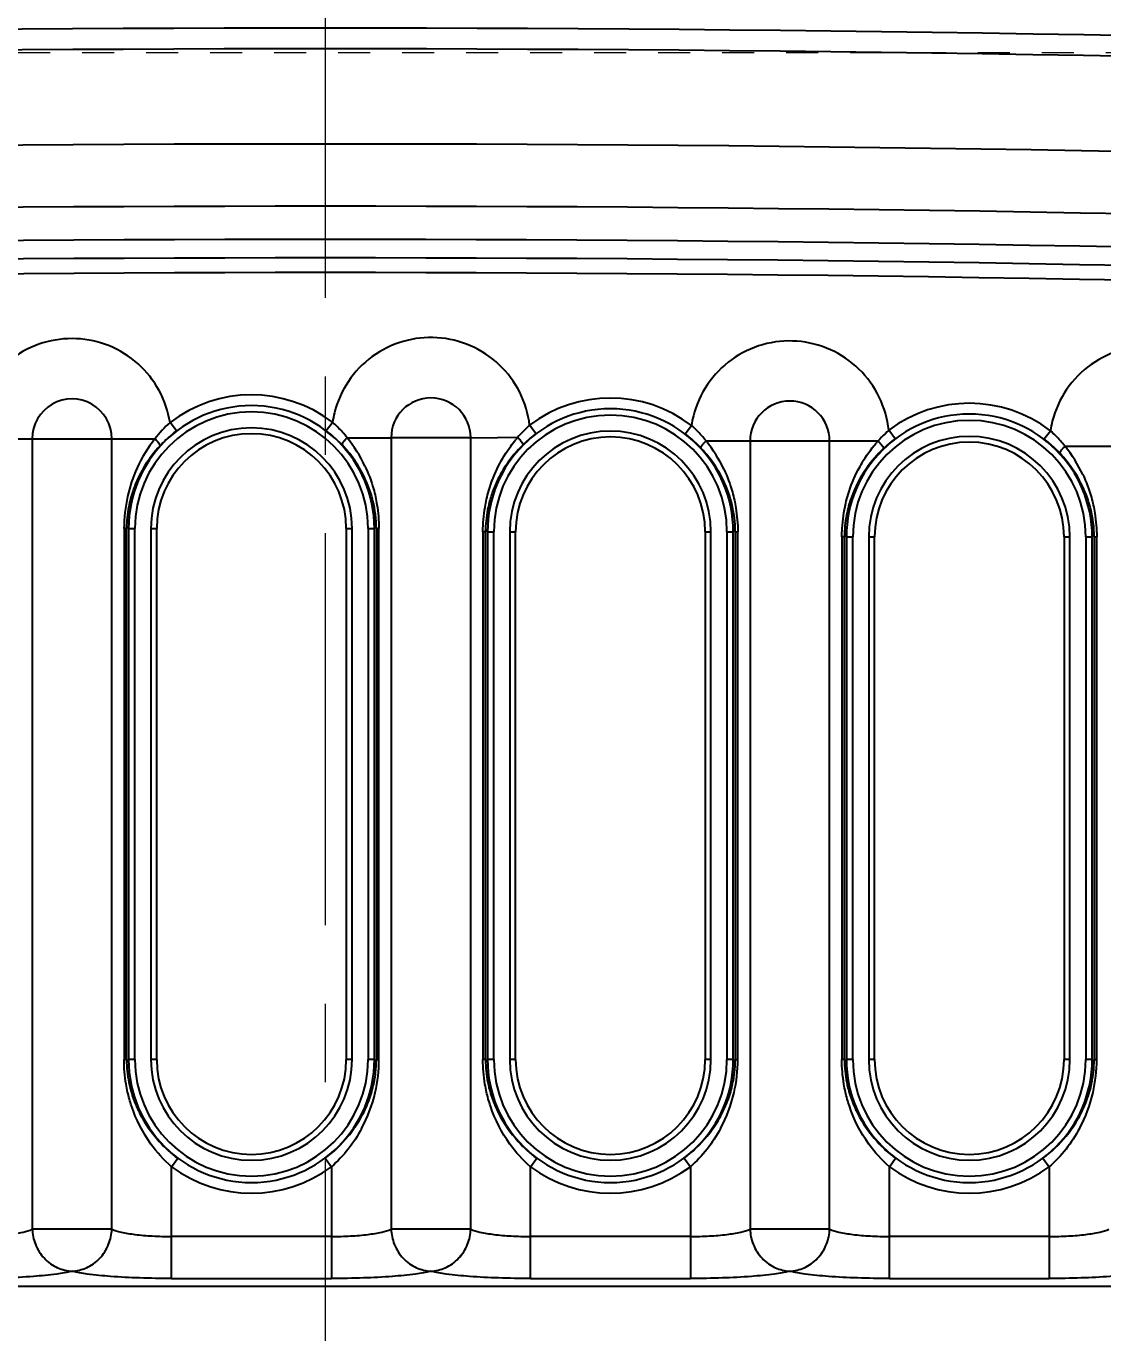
# Model space of a CAD drawing. Header units: millimetres. Extents: x 699 to 6116, y -3115 to -1923.
# Drawn here: x 1031.6 to 1082.9, y -2329 to -2266.8 of the extents above; entities that cross this region are included whole.
import ezdxf

# ---------------------------------------------------------------- set-up
doc = ezdxf.new("R2010")
doc.units = ezdxf.units.MM
doc.header["$LTSCALE"] = 16.335
doc.header["$PDMODE"] = 3
doc.header["$PDSIZE"] = 0.3125
doc.linetypes.add('CENTER', pattern=[0.6, 0.375, -0.075, 0.075, -0.075])
doc.linetypes.add('HIDDEN', pattern=[0.2, 0.1, -0.1])
doc.layers.get('0').update_dxf_attribs({"linetype": 'CONTINUOUS'})
doc.layers.get('Defpoints').update_dxf_attribs({"linetype": 'CONTINUOUS'})
doc.layers.add('center', color=1, linetype='CENTER', lineweight=9)
doc.layers.add('cool', color=153, linetype='HIDDEN', lineweight=9)
doc.styles.get("Standard").update_dxf_attribs({"font": 'txt', "width": 0.8})
doc.dimstyles.get("Standard").update_dxf_attribs({"dimtxt": 0.15625, "dimasz": 0.1875, "dimexe": 0.125, "dimexo": 0.0625, "dimtad": 0, "dimtih": 1, "dimtoh": 1, "dimdsep": 46, "dimtxsty": 'Standard', "dimcen": 0.09, "dimadec": 0, "dimazin": 0, "dimtp": 0.01, "dimtm": 0.01, "dimtfac": 1, "dimtofl": 0, "dimtmove": 0, "dimatfit": 3, "dimfxl": 0, "dimtolj": 1, "dimarcsym": 0})

# ---------------------------------------------------------------- blocks, each defined once
blk = doc.blocks.new('*D680')
at = {"color": 4, "lineweight": -2}
blk.add_line((1045.847, -2186.851), (1045.847, -2169.752), dxfattribs=at)
at = {"layer": 'Defpoints', "color": 0}
for p in [(1045.847, -2169.752), (1045.847, -2186.913), (1045.847, -2423.043)]:
    blk.add_point(p, dxfattribs=at)
at = {"color": 6, "insert": (1045.847, -2159.752), "char_height": 10, "attachment_point": 5, "rotation": 90}
blk.add_mtext('\\A1;0.00', dxfattribs=at)
blk = doc.blocks.new('*D748')
at = {"color": 4, "lineweight": -2}
blk.add_line((1126.21, -2331.543), (1336.786, -2331.543), dxfattribs=at)
at = {"layer": 'Defpoints', "color": 0}
for p in [(1126.147, -2331.543), (1336.786, -2331.543), (1045.847, -2423.043)]:
    blk.add_point(p, dxfattribs=at)
at = {"color": 6, "insert": (1350.786, -2331.543), "char_height": 10, "attachment_point": 5}
blk.add_mtext('\\A1;91.50', dxfattribs=at)
blk = doc.blocks.new('*D753')
at = {"color": 4, "lineweight": -2}
blk.add_line((1122.847, -2384.68), (1122.847, -2174.809), dxfattribs=at)
at = {"layer": 'Defpoints', "color": 0}
for p in [(1122.847, -2174.809), (1122.847, -2384.743), (1045.847, -2423.043)]:
    blk.add_point(p, dxfattribs=at)
at = {"color": 6, "insert": (1122.847, -2160.142), "char_height": 10, "attachment_point": 5, "rotation": 90}
blk.add_mtext('\\A1;77.00', dxfattribs=at)
blk = doc.blocks.new('*D754')
at = {"color": 4, "lineweight": -2}
blk.add_line((979.847, -2328.18), (979.847, -2174.809), dxfattribs=at)
at = {"layer": 'Defpoints', "color": 0}
for p in [(979.847, -2174.809), (979.847, -2328.243), (1045.847, -2423.043)]:
    blk.add_point(p, dxfattribs=at)
at = {"color": 6, "insert": (979.847, -2160.142), "char_height": 10, "attachment_point": 5, "rotation": 90}
blk.add_mtext('\\A1;66.00', dxfattribs=at)
blk = doc.blocks.new('*D755')
at = {"color": 4, "lineweight": -2}
blk.add_line((976.485, -2331.543), (755.484, -2331.543), dxfattribs=at)
at = {"layer": 'Defpoints', "color": 0}
for p in [(755.484, -2331.543), (976.547, -2331.543), (1045.847, -2423.043)]:
    blk.add_point(p, dxfattribs=at)
at = {"color": 6, "insert": (741.484, -2331.543), "char_height": 10, "attachment_point": 5}
blk.add_mtext('\\A1;91.50', dxfattribs=at)

msp = doc.modelspace()

# ---------------------------------------------------------------- linework, layer by layer
at = {"color": 7, "linetype": 'Continuous'}
for p, q in [((1038.755, -2286.058), (1038.449, -2285.66)), ((1045.884, -2286.045), (1045.932, -2285.982)), ((1055.878, -2286.186), (1055.575, -2285.787)), ((1062.977, -2286.196), (1063.282, -2285.797)), ((1072.983, -2286.429), (1072.68, -2286.029)), ((1080.071, -2286.447), (1080.376, -2286.049)), ((1029.791, -2286.434), (1037.731, -2286.434)), ((1031.886, -2286.434), (1031.886, -2324.067)), ((1035.677, -2324.067), (1035.677, -2286.434)), ((1046.885, -2286.383), (1048.979, -2286.383)), ((1048.979, -2286.383), (1048.979, -2324.067)), ((1052.77, -2286.383), (1054.05, -2286.372)), ((1052.77, -2324.067), (1052.77, -2286.383)), ((1054.05, -2286.372), (1055.007, -2286.364)), ((1063.978, -2286.534), (1072.173, -2286.534)), ((1066.073, -2286.534), (1066.073, -2324.067)), ((1069.864, -2324.067), (1069.864, -2286.534)), ((1081.072, -2286.786), (1089.407, -2286.786)), ((1036.257, -2290.707), (1036.257, -2315.995)), ((1036.381, -2290.707), (1036.257, -2290.707)), ((1036.381, -2315.995), (1036.381, -2290.707)), ((1036.476, -2290.707), (1036.476, -2315.995)), ((1036.476, -2290.707), (1036.777, -2290.707)), ((1036.777, -2315.995), (1036.777, -2290.707)), ((1037.538, -2290.707), (1037.538, -2315.995)), ((1037.538, -2290.707), (1037.814, -2290.707)), ((1037.814, -2315.995), (1037.814, -2290.707)), ((1046.842, -2290.707), (1046.842, -2315.995)), ((1046.842, -2290.707), (1047.117, -2290.707)), ((1047.117, -2315.995), (1047.117, -2290.707)), ((1047.878, -2290.707), (1047.878, -2315.995)), ((1047.878, -2290.707), (1048.179, -2290.707)), ((1048.179, -2315.995), (1048.179, -2290.707)), ((1048.275, -2290.707), (1048.275, -2315.995)), ((1048.275, -2290.707), (1048.399, -2290.707)), ((1048.399, -2315.995), (1048.399, -2290.707)), ((1053.35, -2290.858), (1053.35, -2315.995)), ((1053.474, -2290.858), (1053.35, -2290.858)), ((1053.474, -2315.995), (1053.474, -2290.858)), ((1053.57, -2290.858), (1053.57, -2315.995)), ((1053.57, -2290.858), (1053.871, -2290.858)), ((1053.871, -2315.995), (1053.871, -2290.858)), ((1054.632, -2290.858), (1054.632, -2315.995)), ((1054.632, -2290.858), (1054.908, -2290.858)), ((1054.908, -2315.995), (1054.908, -2290.858)), ((1063.935, -2290.858), (1063.935, -2315.995)), ((1063.935, -2290.858), (1064.211, -2290.858)), ((1064.211, -2315.995), (1064.211, -2290.858)), ((1064.972, -2290.858), (1064.972, -2315.995)), ((1064.972, -2290.858), (1065.273, -2290.858)), ((1065.273, -2315.995), (1065.273, -2290.858)), ((1065.368, -2290.858), (1065.368, -2315.995)), ((1065.368, -2290.858), (1065.493, -2290.858)), ((1065.493, -2315.995), (1065.493, -2290.858)), ((1070.444, -2291.109), (1070.444, -2315.995)), ((1070.568, -2291.109), (1070.444, -2291.109)), ((1070.568, -2315.995), (1070.568, -2291.109)), ((1070.663, -2291.109), (1070.663, -2315.995)), ((1070.663, -2291.109), (1070.964, -2291.109)), ((1070.964, -2315.995), (1070.964, -2291.109)), ((1071.725, -2291.109), (1071.725, -2315.995)), ((1071.725, -2291.109), (1072.001, -2291.109)), ((1072.001, -2315.995), (1072.001, -2291.109)), ((1081.029, -2291.109), (1081.029, -2315.995)), ((1081.029, -2291.109), (1081.304, -2291.109)), ((1081.304, -2315.995), (1081.304, -2291.109)), ((1082.065, -2291.109), (1082.065, -2315.995)), ((1082.065, -2291.109), (1082.366, -2291.109)), ((1082.366, -2315.995), (1082.366, -2291.109)), ((1082.462, -2291.109), (1082.462, -2315.995)), ((1082.462, -2291.109), (1082.586, -2291.109)), ((1082.586, -2315.995), (1082.586, -2291.109)), ((1036.381, -2315.995), (1036.257, -2315.995)), ((1036.777, -2315.995), (1036.476, -2315.995)), ((1037.814, -2315.995), (1037.538, -2315.995)), ((1047.117, -2315.995), (1046.842, -2315.995)), ((1048.179, -2315.995), (1047.878, -2315.995)), ((1048.275, -2315.995), (1048.399, -2315.995)), ((1053.474, -2315.995), (1053.35, -2315.995)), ((1053.871, -2315.995), (1053.57, -2315.995)), ((1054.908, -2315.995), (1054.632, -2315.995)), ((1064.211, -2315.995), (1063.935, -2315.995)), ((1065.273, -2315.995), (1064.972, -2315.995)), ((1065.368, -2315.995), (1065.493, -2315.995)), ((1070.568, -2315.995), (1070.444, -2315.995)), ((1070.964, -2315.995), (1070.663, -2315.995)), ((1072.001, -2315.995), (1071.725, -2315.995)), ((1081.304, -2315.995), (1081.029, -2315.995)), ((1082.366, -2315.995), (1082.065, -2315.995)), ((1082.462, -2315.995), (1082.586, -2315.995)), ((1038.52, -2321.096), (1038.82, -2320.694)), ((1045.836, -2320.694), (1046.136, -2321.096)), ((1055.613, -2321.096), (1055.913, -2320.694)), ((1062.929, -2320.694), (1063.229, -2321.096)), ((1072.707, -2321.096), (1073.007, -2320.694)), ((1080.023, -2320.694), (1080.323, -2321.096)), ((1038.52, -2326.419), (1038.52, -2321.096)), ((1046.136, -2321.096), (1046.136, -2326.419)), ((1055.613, -2326.419), (1055.613, -2321.096)), ((1063.229, -2321.096), (1063.229, -2326.419)), ((1072.707, -2326.419), (1072.707, -2321.096)), ((1080.323, -2321.096), (1080.323, -2326.419)), ((1035.677, -2324.067), (1031.886, -2324.067)), ((1046.136, -2324.419), (1038.52, -2324.419)), ((1052.77, -2324.067), (1048.979, -2324.067)), ((1063.229, -2324.419), (1055.613, -2324.419)), ((1069.864, -2324.067), (1066.073, -2324.067)), ((1080.323, -2324.419), (1072.707, -2324.419)), ((1038.52, -2326.419), (1046.136, -2326.419)), ((1055.613, -2326.419), (1063.229, -2326.419)), ((1072.707, -2326.419), (1080.323, -2326.419)), ((994.907, -2326.781), (1106.842, -2326.781))]:
    msp.add_line(p, q, dxfattribs=at)
for centre, radius, start, end in [((1045.847, -4276.218), 2012.885, 85.604565, 94.395435), ((1045.847, -4276.218), 2011.88, 85.604565, 94.395435), ((1045.847, -4276.218), 2009.339, 85.604565, 94.395435), ((1045.847, -4276.218), 2008.352, 85.604565, 94.395435), ((1045.847, -4276.218), 2003.819, 85.604565, 94.395435), ((1045.847, -4276.218), 2000.858, 85.604565, 94.395435), ((1045.847, -4276.218), 1999.273, 85.604565, 94.395435), ((1045.847, -4276.218), 1998.398, 85.604565, 94.395435), ((1045.847, -4276.218), 1997.698, 85.604565, 94.395435), ((1033.781, -2286.434), 1.896, 359.99997, 180.00003), ((1042.328, -2290.707), 6.365, 52.66175, 127.54049), ((1050.875, -2286.383), 1.896, 0.00371, 179.99778), ((1059.421, -2290.858), 6.365, 52.65907, 127.17616), ((1067.968, -2286.534), 1.896, 0, 180), ((1076.515, -2291.109), 6.365, 52.65907, 127.04547), ((1042.328, -2290.707), 5.852, 0, 180), ((1042.328, -2290.707), 5.551, 0, 180), ((1050.962, -2286.367), 4.828, 165.95422, 171.41715), ((1059.421, -2290.858), 5.852, 0, 180), ((1059.421, -2290.858), 5.551, 0, 180), ((1068.007, -2286.511), 4.778, 165.88571, 171.40924), ((1076.515, -2291.109), 5.852, 0, 180), ((1042.328, -2290.707), 4.79, 0, 180), ((1041.938, -2291.218), 6.506, 49.76349, 52.66487), ((900.244, -2174.402), 183.508, 322.55201, 322.68386), ((1042.679, -2289.649), 5.324, 41.47666, 48.7572), ((1059.253, -2289.966), 5.568, 134.11126, 139.69721), ((1059.023, -2289.732), 5.24, 131.14656, 134.08211), ((1059.771, -2289.802), 5.326, 41.47664, 48.75156), ((1076.515, -2291.109), 5.551, 0, 180), ((1076.151, -2290.01), 5.282, 131.07966, 133.65875), ((1085.109, -2286.765), 4.788, 165.88952, 171.40182), ((1076.864, -2290.053), 5.326, 41.47664, 48.75156), ((1042.96, -2290.584), 6.676, 141.56122, 155.56936), ((1042.328, -2290.707), 4.514, 0, 180), ((1042.074, -2291.06), 6.297, 43.51876, 49.78359), ((1042.35, -2289.946), 5.766, 38.15249, 41.52084), ((1041.462, -2290.726), 6.947, 25.50816, 38.68437), ((1059.421, -2290.858), 4.79, 0, 180), ((1059.421, -2290.858), 4.514, 0, 180), ((1059.701, -2290.458), 6.228, 138.91388, 140.32552), ((1059.651, -2291.185), 6.262, 131.95276, 134.49885), ((1059.769, -2291.318), 6.44, 127.16632, 131.943), ((1059.03, -2291.371), 6.509, 49.76295, 52.66246), ((1059.168, -2291.211), 6.297, 43.51844, 49.7827), ((1059.443, -2290.097), 5.768, 38.15386, 41.52066), ((1058.556, -2290.877), 6.947, 25.50771, 38.68477), ((1076.515, -2291.109), 4.79, 0, 180), ((1076.515, -2291.109), 4.514, 0, 180), ((1077.04, -2290.89), 6.532, 138.17087, 139.4838), ((1076.35, -2290.216), 5.567, 133.68031, 138.60666), ((1076.858, -2291.565), 6.434, 127.0352, 131.26841), ((1076.123, -2291.622), 6.509, 49.76295, 52.66246), ((1076.262, -2291.462), 6.297, 43.51844, 49.7827), ((1076.536, -2290.349), 5.768, 38.15386, 41.52066), ((1042.474, -2290.957), 6.148, 137.08389, 148.12318), ((1076.71, -2291.4), 6.212, 133.50971, 145.12008), ((1076.757, -2291.449), 6.28, 131.27645, 133.51216), ((1075.649, -2291.128), 6.947, 25.50771, 38.68477), ((1043.296, -2290.725), 7.041, 155.65701, 167.32702), ((1042.286, -2290.837), 5.926, 148.1431, 158.39881), ((1042.139, -2290.973), 6.193, 28.4904, 33.1056), ((1059.647, -2291.154), 6.241, 146.36552, 149.81618), ((1059.233, -2291.124), 6.193, 28.49061, 33.10559), ((1076.502, -2291.253), 5.957, 145.13656, 160.15653), ((1076.326, -2291.375), 6.193, 28.49061, 33.10559), ((1059.064, -2290.858), 5.586, 159.25778, 165.76735), ((1043.187, -2290.708), 6.931, 167.26663, 179.99205), ((1041.893, -2290.712), 5.512, 169.05409, 179.94974), ((1042.625, -2290.729), 5.65, 0.21911, 13.77928), ((1059.718, -2290.879), 5.65, 0.21904, 13.77885), ((1076.163, -2291.127), 5.596, 160.18721, 168.96118), ((1076.812, -2291.131), 5.65, 0.21904, 13.77885), ((1076.082, -2291.114), 5.514, 168.93041, 179.94604), ((1042.012, -2315.979), 5.631, 180.17075, 191.28696), ((1042.328, -2315.995), 5.852, 180, 0), ((1042.328, -2315.995), 5.551, 180, 360), ((1042.328, -2315.995), 4.79, 180, 360), ((1042.328, -2315.995), 4.514, 180, 0), ((1041.414, -2315.991), 6.985, 347.0025, 359.96792), ((1042.82, -2315.995), 5.455, 353.30508, 359.99397), ((1059.105, -2315.979), 5.631, 180.17075, 191.28696), ((1059.421, -2315.995), 5.852, 180, 0), ((1059.421, -2315.995), 5.551, 180, 360), ((1059.421, -2315.995), 4.79, 180, 360), ((1059.421, -2315.995), 4.514, 180, 0), ((1058.507, -2315.991), 6.985, 347.0025, 359.96792), ((1059.913, -2315.995), 5.455, 353.30508, 359.99397), ((1076.199, -2315.979), 5.631, 180.17075, 191.28696), ((1076.515, -2315.995), 5.852, 180, 0), ((1076.515, -2315.995), 5.551, 180, 360), ((1076.515, -2315.995), 4.79, 180, 360), ((1076.515, -2315.995), 4.514, 180, 0), ((1075.601, -2315.991), 6.985, 347.0025, 359.96792), ((1077.007, -2315.995), 5.455, 353.30508, 359.99397), ((1042.711, -2315.981), 5.565, 345.90603, 353.29158), ((1059.804, -2315.981), 5.565, 345.90603, 353.29158), ((1076.898, -2315.981), 5.565, 345.90603, 353.29158), ((1041.534, -2316.028), 6.86, 331.70951, 347.07638), ((1042.549, -2315.939), 5.732, 337.87532, 345.89125), ((1058.627, -2316.028), 6.86, 331.70951, 347.07638), ((1059.643, -2315.939), 5.732, 337.87532, 345.89125), ((1075.721, -2316.028), 6.86, 331.70951, 347.07638), ((1076.736, -2315.939), 5.732, 337.87532, 345.89125), ((1042.371, -2315.865), 5.924, 329.14275, 337.86892), ((1059.465, -2315.865), 5.924, 329.14275, 337.86892), ((1076.558, -2315.865), 5.924, 329.14275, 337.86892), ((1042.223, -2315.776), 6.097, 320.63545, 329.13661), ((1059.317, -2315.776), 6.097, 320.63545, 329.13661), ((1076.41, -2315.776), 6.097, 320.63545, 329.13661), ((1042.094, -2315.669), 6.265, 306.67154, 320.62332), ((1059.188, -2315.669), 6.265, 306.67154, 320.62332), ((1076.281, -2315.669), 6.265, 306.67154, 320.62332), ((1042.568, -2315.661), 6.275, 222.45432, 233.32018), ((1059.662, -2315.661), 6.275, 222.45432, 233.32018), ((1076.755, -2315.661), 6.275, 222.45432, 233.32018), ((1042.328, -2315.995), 6.365, 233.25404, 306.74596), ((1059.421, -2315.995), 6.365, 233.25404, 306.74596), ((1076.515, -2315.995), 6.365, 233.25404, 306.74596)]:
    msp.add_arc(centre, radius, start, end, dxfattribs=at)
for points, knots in [([(1038.45, -2285.66), (1038.363, -2285.13), (1038.009, -2284.09), (1036.993, -2282.798), (1035.597, -2281.928), (1033.992, -2281.573), (1032.361, -2281.782), (1030.892, -2282.524), (1029.765, -2283.72), (1029.322, -2284.725), (1029.186, -2285.246)], [0, 0, 0, 0, 0.12498, 0.249979, 0.374978, 0.499969, 0.62497, 0.749973, 0.874997, 1, 1, 1, 1]), ([(1055.575, -2285.786), (1055.507, -2285.245), (1055.19, -2284.176), (1054.192, -2282.838), (1052.801, -2281.917), (1051.179, -2281.524), (1049.52, -2281.707), (1048.022, -2282.444), (1046.865, -2283.647), (1046.415, -2284.667), (1046.279, -2285.195)], [0, 0, 0, 0, 0.125005, 0.249996, 0.374993, 0.499987, 0.62498, 0.749987, 0.874984, 1, 1, 1, 1]), ([(1072.68, -2286.029), (1072.619, -2285.484), (1072.311, -2284.406), (1071.329, -2283.048), (1069.941, -2282.106), (1068.315, -2281.692), (1066.646, -2281.86), (1065.135, -2282.588), (1063.966, -2283.791), (1063.51, -2284.816), (1063.373, -2285.346)], [0, 0, 0, 0, 0.125009, 0.249996, 0.375004, 0.499994, 0.624985, 0.749991, 0.874985, 1, 1, 1, 1]), ([(1089.787, -2286.422), (1089.742, -2285.87), (1089.461, -2284.771), (1088.501, -2283.374), (1087.118, -2282.393), (1085.481, -2281.947), (1083.792, -2282.095), (1082.256, -2282.817), (1081.068, -2284.026), (1080.605, -2285.061), (1080.466, -2285.597)], [0, 0, 0, 0, 0.125007, 0.249995, 0.375002, 0.499993, 0.624984, 0.74999, 0.874985, 1, 1, 1, 1]), ([(1038.755, -2286.058), (1038.684, -2286.112), (1038.408, -2286.333), (1038.151, -2286.577), (1037.971, -2286.77)], [0, 0, 0, 0, 0.253577, 1, 1, 1, 1]), ([(1037.971, -2286.77), (1037.977, -2286.755), (1037.957, -2286.707), (1037.911, -2286.634), (1037.83, -2286.537), (1037.766, -2286.469), (1037.731, -2286.434)], [0, 0, 0, 0, 0.111237, 0.328926, 0.642888, 1, 1, 1, 1]), ([(1046.641, -2286.724), (1046.635, -2286.709), (1046.658, -2286.659), (1046.704, -2286.585), (1046.786, -2286.487), (1046.85, -2286.419), (1046.885, -2286.383)], [0, 0, 0, 0, 0.113642, 0.336143, 0.650152, 1, 1, 1, 1]), ([(1050.875, -2286.383), (1050.488, -2286.386), (1049.856, -2286.387), (1049.224, -2286.388), (1048.979, -2286.383)], [0, 0, 0, 0, 0.612253, 1, 1, 1, 1]), ([(1052.77, -2286.383), (1052.525, -2286.388), (1051.893, -2286.387), (1051.261, -2286.386), (1050.875, -2286.383)], [0, 0, 0, 0, 0.387747, 1, 1, 1, 1]), ([(1054.095, -2287.727), (1054.262, -2287.396), (1054.522, -2286.969), (1054.828, -2286.578), (1054.908, -2286.481)], [0, 0, 0, 0, 0.748145, 1, 1, 1, 1]), ([(1055.261, -2286.719), (1055.267, -2286.704), (1055.24, -2286.654), (1055.193, -2286.578), (1055.108, -2286.475), (1055.043, -2286.402), (1055.007, -2286.364)], [0, 0, 0, 0, 0.107772, 0.330234, 0.647667, 1, 1, 1, 1]), ([(1063.734, -2286.874), (1063.729, -2286.86), (1063.751, -2286.81), (1063.798, -2286.736), (1063.88, -2286.638), (1063.943, -2286.569), (1063.978, -2286.534)], [0, 0, 0, 0, 0.113641, 0.336141, 0.65015, 1, 1, 1, 1]), ([(1071.22, -2287.915), (1071.279, -2287.802), (1071.527, -2287.357), (1071.825, -2286.938), (1072.075, -2286.647)], [0, 0, 0, 0, 0.248424, 1, 1, 1, 1]), ([(1072.433, -2286.895), (1072.438, -2286.88), (1072.41, -2286.832), (1072.362, -2286.755), (1072.275, -2286.649), (1072.209, -2286.574), (1072.173, -2286.534)], [0, 0, 0, 0, 0.102128, 0.321277, 0.64109, 1, 1, 1, 1]), ([(1080.828, -2287.126), (1080.822, -2287.111), (1080.845, -2287.061), (1080.891, -2286.987), (1080.973, -2286.889), (1081.037, -2286.821), (1081.072, -2286.786)], [0, 0, 0, 0, 0.113641, 0.336141, 0.65015, 1, 1, 1, 1]), ([(1047.732, -2287.735), (1047.899, -2288.084), (1048.082, -2288.57), (1048.206, -2289.072), (1048.233, -2289.2)], [0, 0, 0, 0, 0.748138, 1, 1, 1, 1]), ([(1053.524, -2289.313), (1053.555, -2289.175), (1053.695, -2288.63), (1053.905, -2288.103), (1054.095, -2287.727)], [0, 0, 0, 0, 0.251819, 1, 1, 1, 1]), ([(1064.826, -2287.885), (1064.992, -2288.234), (1065.176, -2288.721), (1065.299, -2289.223), (1065.327, -2289.351)], [0, 0, 0, 0, 0.748138, 1, 1, 1, 1]), ([(1070.631, -2289.507), (1070.663, -2289.368), (1070.808, -2288.82), (1071.024, -2288.291), (1071.22, -2287.915)], [0, 0, 0, 0, 0.251683, 1, 1, 1, 1]), ([(1048.112, -2289.383), (1048.083, -2289.263), (1047.951, -2288.792), (1047.756, -2288.34), (1047.582, -2288.019)], [0, 0, 0, 0, 0.252691, 1, 1, 1, 1]), ([(1065.206, -2289.534), (1065.176, -2289.414), (1065.045, -2288.943), (1064.85, -2288.49), (1064.676, -2288.17)], [0, 0, 0, 0, 0.252691, 1, 1, 1, 1]), ([(1082.299, -2289.785), (1082.27, -2289.665), (1082.138, -2289.194), (1081.943, -2288.742), (1081.769, -2288.421)], [0, 0, 0, 0, 0.252691, 1, 1, 1, 1]), ([(1081.919, -2288.137), (1082.086, -2288.486), (1082.269, -2288.973), (1082.393, -2289.475), (1082.42, -2289.602)], [0, 0, 0, 0, 0.748138, 1, 1, 1, 1]), ([(1036.776, -2288.656), (1036.745, -2288.737), (1036.623, -2289.066), (1036.531, -2289.406), (1036.481, -2289.665)], [0, 0, 0, 0, 0.247616, 1, 1, 1, 1]), ([(1048.233, -2289.2), (1048.26, -2289.322), (1048.352, -2289.82), (1048.392, -2290.327), (1048.399, -2290.707)], [0, 0, 0, 0, 0.248076, 1, 1, 1, 1]), ([(1053.35, -2290.858), (1053.354, -2290.468), (1053.397, -2289.948), (1053.496, -2289.439), (1053.524, -2289.313)], [0, 0, 0, 0, 0.751873, 1, 1, 1, 1]), ([(1053.649, -2289.485), (1053.621, -2289.595), (1053.521, -2290.047), (1053.475, -2290.51), (1053.474, -2290.858)], [0, 0, 0, 0, 0.247299, 1, 1, 1, 1]), ([(1065.327, -2289.351), (1065.353, -2289.473), (1065.445, -2289.971), (1065.486, -2290.478), (1065.493, -2290.858)], [0, 0, 0, 0, 0.248077, 1, 1, 1, 1]), ([(1070.444, -2291.109), (1070.446, -2290.974), (1070.467, -2290.436), (1070.541, -2289.9), (1070.631, -2289.507)], [0, 0, 0, 0, 0.251587, 1, 1, 1, 1]), ([(1082.42, -2289.602), (1082.447, -2289.725), (1082.539, -2290.222), (1082.579, -2290.729), (1082.586, -2291.109)], [0, 0, 0, 0, 0.248077, 1, 1, 1, 1]), ([(1036.43, -2317.538), (1036.402, -2317.414), (1036.302, -2316.905), (1036.257, -2316.386), (1036.257, -2315.995)], [0, 0, 0, 0, 0.246522, 1, 1, 1, 1]), ([(1053.524, -2317.538), (1053.495, -2317.414), (1053.395, -2316.905), (1053.35, -2316.386), (1053.35, -2315.995)], [0, 0, 0, 0, 0.246522, 1, 1, 1, 1]), ([(1070.617, -2317.538), (1070.589, -2317.414), (1070.489, -2316.905), (1070.444, -2316.386), (1070.444, -2315.995)], [0, 0, 0, 0, 0.246522, 1, 1, 1, 1]), ([(1036.49, -2317.081), (1036.507, -2317.165), (1036.581, -2317.495), (1036.686, -2317.819), (1036.779, -2318.054)], [0, 0, 0, 0, 0.253093, 1, 1, 1, 1]), ([(1053.583, -2317.081), (1053.6, -2317.165), (1053.674, -2317.495), (1053.779, -2317.819), (1053.873, -2318.054)], [0, 0, 0, 0, 0.253093, 1, 1, 1, 1]), ([(1070.677, -2317.081), (1070.694, -2317.165), (1070.768, -2317.495), (1070.873, -2317.819), (1070.966, -2318.054)], [0, 0, 0, 0, 0.253093, 1, 1, 1, 1]), ([(1037.539, -2320.014), (1037.144, -2319.464), (1036.725, -2318.638), (1036.481, -2317.763), (1036.43, -2317.538)], [0, 0, 0, 0, 0.746536, 1, 1, 1, 1]), ([(1054.633, -2320.014), (1054.238, -2319.464), (1053.818, -2318.638), (1053.574, -2317.763), (1053.524, -2317.538)], [0, 0, 0, 0, 0.746536, 1, 1, 1, 1]), ([(1071.726, -2320.014), (1071.331, -2319.464), (1070.912, -2318.638), (1070.668, -2317.763), (1070.617, -2317.538)], [0, 0, 0, 0, 0.746536, 1, 1, 1, 1]), ([(1036.779, -2318.054), (1036.846, -2318.222), (1037.146, -2318.886), (1037.569, -2319.493), (1037.938, -2319.897)], [0, 0, 0, 0, 0.248204, 1, 1, 1, 1]), ([(1053.873, -2318.054), (1053.94, -2318.222), (1054.239, -2318.886), (1054.662, -2319.493), (1055.032, -2319.897)], [0, 0, 0, 0, 0.248204, 1, 1, 1, 1]), ([(1070.966, -2318.054), (1071.033, -2318.222), (1071.333, -2318.886), (1071.756, -2319.493), (1072.125, -2319.897)], [0, 0, 0, 0, 0.248204, 1, 1, 1, 1]), ([(1029.042, -2324.419), (1029.347, -2324.419), (1029.93, -2324.403), (1030.734, -2324.338), (1031.379, -2324.234), (1031.748, -2324.135), (1031.886, -2324.067)], [0, 0, 0, 0, 0.318055, 0.606823, 0.840028, 1, 1, 1, 1]), ([(1031.886, -2324.067), (1031.894, -2324.313), (1032.001, -2324.824), (1032.423, -2325.488), (1033.053, -2325.941), (1033.547, -2326.058), (1033.781, -2326.067)], [0, 0, 0, 0, 0.245218, 0.508445, 0.766421, 1, 1, 1, 1]), ([(1033.781, -2326.067), (1034.015, -2326.058), (1034.509, -2325.941), (1035.139, -2325.488), (1035.561, -2324.824), (1035.668, -2324.313), (1035.677, -2324.067)], [0, 0, 0, 0, 0.233579, 0.491555, 0.754782, 1, 1, 1, 1]), ([(1035.677, -2324.067), (1035.814, -2324.135), (1036.183, -2324.234), (1036.828, -2324.338), (1037.632, -2324.403), (1038.215, -2324.419), (1038.52, -2324.419)], [0, 0, 0, 0, 0.159969, 0.39318, 0.681951, 1, 1, 1, 1]), ([(1046.136, -2324.419), (1046.441, -2324.419), (1047.023, -2324.403), (1047.828, -2324.338), (1048.473, -2324.234), (1048.841, -2324.135), (1048.979, -2324.067)], [0, 0, 0, 0, 0.318055, 0.606823, 0.840028, 1, 1, 1, 1]), ([(1048.979, -2324.067), (1048.987, -2324.313), (1049.094, -2324.824), (1049.516, -2325.488), (1050.147, -2325.941), (1050.64, -2326.058), (1050.875, -2326.067)], [0, 0, 0, 0, 0.245218, 0.508445, 0.766421, 1, 1, 1, 1]), ([(1050.875, -2326.067), (1051.109, -2326.058), (1051.602, -2325.941), (1052.233, -2325.488), (1052.655, -2324.824), (1052.762, -2324.313), (1052.77, -2324.067)], [0, 0, 0, 0, 0.233579, 0.491555, 0.754782, 1, 1, 1, 1]), ([(1052.77, -2324.067), (1052.908, -2324.135), (1053.276, -2324.234), (1053.921, -2324.338), (1054.726, -2324.403), (1055.308, -2324.419), (1055.613, -2324.419)], [0, 0, 0, 0, 0.159969, 0.39318, 0.681951, 1, 1, 1, 1]), ([(1063.229, -2324.419), (1063.534, -2324.419), (1064.117, -2324.403), (1064.921, -2324.338), (1065.566, -2324.234), (1065.935, -2324.135), (1066.073, -2324.067)], [0, 0, 0, 0, 0.318055, 0.606823, 0.840028, 1, 1, 1, 1]), ([(1066.073, -2324.067), (1066.081, -2324.313), (1066.188, -2324.824), (1066.61, -2325.488), (1067.24, -2325.941), (1067.734, -2326.058), (1067.968, -2326.067)], [0, 0, 0, 0, 0.245218, 0.508445, 0.766421, 1, 1, 1, 1]), ([(1067.968, -2326.067), (1068.202, -2326.058), (1068.696, -2325.941), (1069.326, -2325.488), (1069.748, -2324.824), (1069.855, -2324.313), (1069.864, -2324.067)], [0, 0, 0, 0, 0.233579, 0.491555, 0.754782, 1, 1, 1, 1]), ([(1069.864, -2324.067), (1070.001, -2324.135), (1070.37, -2324.234), (1071.015, -2324.338), (1071.819, -2324.403), (1072.402, -2324.419), (1072.707, -2324.419)], [0, 0, 0, 0, 0.159969, 0.39318, 0.681951, 1, 1, 1, 1]), ([(1080.323, -2324.419), (1080.628, -2324.419), (1081.21, -2324.403), (1082.015, -2324.338), (1082.66, -2324.234), (1083.028, -2324.135), (1083.166, -2324.067)], [0, 0, 0, 0, 0.318055, 0.606823, 0.840028, 1, 1, 1, 1]), ([(1033.781, -2326.067), (1033.544, -2326.137), (1032.931, -2326.234), (1031.858, -2326.338), (1030.519, -2326.403), (1029.551, -2326.419), (1029.042, -2326.419)], [0, 0, 0, 0, 0.155949, 0.389404, 0.679649, 1, 1, 1, 1]), ([(1038.52, -2326.419), (1038.012, -2326.419), (1037.043, -2326.403), (1035.704, -2326.338), (1034.632, -2326.234), (1034.018, -2326.137), (1033.781, -2326.067)], [0, 0, 0, 0, 0.320374, 0.610618, 0.844066, 1, 1, 1, 1]), ([(1050.875, -2326.067), (1050.637, -2326.137), (1050.024, -2326.234), (1048.952, -2326.338), (1047.613, -2326.403), (1046.644, -2326.419), (1046.136, -2326.419)], [0, 0, 0, 0, 0.155949, 0.389404, 0.679649, 1, 1, 1, 1]), ([(1055.613, -2326.419), (1055.105, -2326.419), (1054.136, -2326.403), (1052.798, -2326.338), (1051.725, -2326.234), (1051.112, -2326.137), (1050.875, -2326.067)], [0, 0, 0, 0, 0.320374, 0.610618, 0.844066, 1, 1, 1, 1]), ([(1067.968, -2326.067), (1067.731, -2326.137), (1067.118, -2326.234), (1066.045, -2326.338), (1064.706, -2326.403), (1063.738, -2326.419), (1063.229, -2326.419)], [0, 0, 0, 0, 0.155949, 0.389404, 0.679649, 1, 1, 1, 1]), ([(1072.707, -2326.419), (1072.199, -2326.419), (1071.23, -2326.403), (1069.891, -2326.338), (1068.819, -2326.234), (1068.205, -2326.137), (1067.968, -2326.067)], [0, 0, 0, 0, 0.320374, 0.610618, 0.844066, 1, 1, 1, 1]), ([(1085.062, -2326.067), (1084.824, -2326.137), (1084.211, -2326.234), (1083.139, -2326.338), (1081.8, -2326.403), (1080.831, -2326.419), (1080.323, -2326.419)], [0, 0, 0, 0, 0.155949, 0.389404, 0.679649, 1, 1, 1, 1])]:
    msp.add_open_spline(points, degree=3, knots=knots, dxfattribs=at)
for points in [[(1038.45, -2285.66), (1038.183, -2285.89), (1037.947, -2286.156), (1037.731, -2286.434)], [(1047.327, -2287.59), (1047.126, -2287.282), (1046.896, -2286.99), (1046.641, -2286.724)], [(1055.261, -2286.719), (1054.958, -2287.014), (1054.686, -2287.345), (1054.451, -2287.698)], [(1064.42, -2287.741), (1064.219, -2287.433), (1063.989, -2287.141), (1063.734, -2286.874)], [(1081.514, -2287.993), (1081.313, -2287.684), (1081.083, -2287.392), (1080.828, -2287.126)], [(1054.253, -2288.017), (1054.092, -2288.292), (1053.953, -2288.581), (1053.84, -2288.88)], [(1047.574, -2319.279), (1047.209, -2319.96), (1046.718, -2320.588), (1046.136, -2321.096)], [(1064.668, -2319.279), (1064.302, -2319.96), (1063.812, -2320.588), (1063.229, -2321.096)], [(1081.761, -2319.279), (1081.396, -2319.96), (1080.905, -2320.588), (1080.323, -2321.096)], [(1038.52, -2321.096), (1038.153, -2320.776), (1037.823, -2320.41), (1037.539, -2320.014)], [(1055.613, -2321.096), (1055.246, -2320.776), (1054.916, -2320.41), (1054.633, -2320.014)], [(1072.707, -2321.096), (1072.34, -2320.776), (1072.01, -2320.41), (1071.726, -2320.014)]]:
    msp.add_open_spline(points, degree=3, dxfattribs=at)
at = {"layer": 'center', "color": 1, "linetype": 'CENTER', "ltscale": 3.047689}
msp.add_line((1045.847, -2668.043), (1045.847, -2178.043), dxfattribs=at)
at = {"layer": 'cool', "ltscale": 0.932966}
msp.add_line((775.177, -2268.043), (1316.517, -2268.043), dxfattribs=at)

# ---------------------------------------------------------------- dimensions: what is measured, and where the dimension line sits
for feature_location, offset, dtype, origin, picture, middle in [((979.847, -2328.243), (0, 153.433), 1, (1045.847, -2423.043), '*D754', (979.847, -2160.142)), ((1122.847, -2384.743), (0, 209.933), 1, (1045.847, -2423.043), '*D753', (1122.847, -2160.142)), ((1045.847085296, -2186.913155911), (0, 17.161326237), 1, (1045.847085296, -2423.042626892), '*D680', (1045.847085296, -2159.751829674)), ((976.547, -2331.543), (-221.063, 0), 0, (1045.847, -2423.043), '*D755', (741.484, -2331.543)), ((1126.147, -2331.543), (210.639, 0), 0, (1045.847, -2423.043), '*D748', (1350.786, -2331.543))]:
    dim = msp.add_ordinate_dim(feature_location=feature_location, offset=offset, dtype=dtype, origin=origin, dimstyle='Standard', override={"dimtxt": 10, "dimasz": 10, "dimgap": 0, "dimtih": 0, "dimtoh": 0, "dimzin": 0, "dimcen": 0, "dimclrd": 4, "dimclre": 4, "dimclrt": 6, "dimadec": 2, "dimtp": 0, "dimtm": 0, "dimtzin": 0})
    dim.commit()
    dim.dimension.update_dxf_attribs({"geometry": picture, "text_midpoint": middle})

doc.saveas('drawing.dxf')
